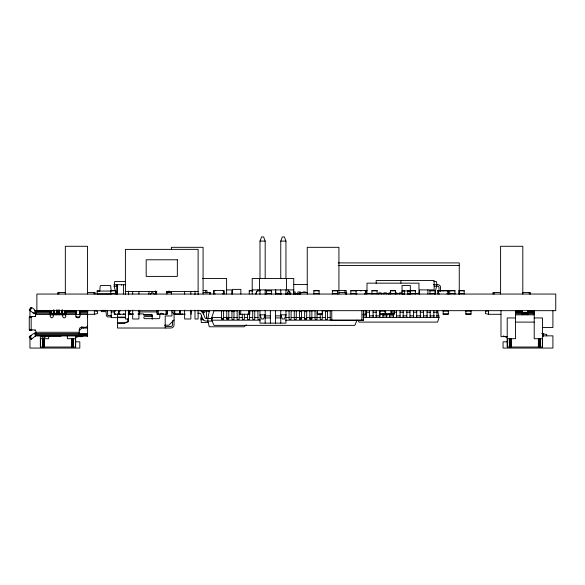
<?xml version="1.0" encoding="UTF-8"?>
<svg xmlns="http://www.w3.org/2000/svg" width="585" height="585" viewBox="0 0 585 585"><rect width="100%" height="100%" fill="white"/><g stroke="black" fill="none" stroke-linecap="round" stroke-linejoin="round"><path stroke-width="0.88" d="M30.069 330.145L29.25 329.106L29.279 317.414L30.069 316.646L35.553 316.434L35.656 310.672L35.137 310.533L50.193 310.854M50.193 310.672L50.193 311.374L35.656 311.374M62.617 310.152L62.712 316.792L63.809 317.889L64.993 317.735L65.717 316.792L65.769 310.672M79.275 314.445L75.377 314.342M87.582 316.909L87.582 310.672L87.582 335.6L79.275 335.6M29.25 336.887C32.914 333.874 37.389 330.24 35.524 336.126C36.204 329.699 36.87 329.435 29.857 330.108M35.641 313.787C35.831 311.403 34.676 308.492 31.166 307.447L29.25 309.904L33.096 312.909L35.656 313.787L35.605 310.672L35.137 310.533L35.656 310.672L35.656 313.787L35.641 310.672M87.443 336.119L87.523 333.984L87.275 336.119M35.283 310.606L35.137 313.757L35.553 313.787M35.371 313.779L35.546 310.672L35.261 313.772L33.718 313.311M35.378 310.635L35.137 313.757L35.466 310.657M99.75 291.045L100.218 286.058L100.788 285.538L110.653 285.538L111.172 291.045L97.154 291.045M35.656 316.127L35.137 316.646L35.612 316.324M31.985 316.646L31.166 317.684L31.166 329.106L31.985 330.145M87.582 325.735L86.426 327.234L81.352 327.293L79.882 327.9L79.275 329.37L79.275 336.119M116.225 294.058L114.148 286.27L114.645 281.597L125.563 281.597M209.35 310.672L207.872 318.467L207.872 321.063L209.276 326.774L243.952 326.774L246.431 324.865M208.384 322.562L201.32 322.562L200.94 318.298L201.532 315.637M202.125 312.968L202.52 311.198M148.627 294.058L149.314 291.462M434.838 294.058L436.915 284.712L436.417 281.597L433.814 281.597M437.624 310.672L439.028 317.428L437.624 322.101L358.912 322.101L358.444 320.543M79.428 313.246L79.699 312.427M357.055 320.185L354.832 325.37L213.993 325.37L211.77 320.185L211.77 317.516L213.993 310.789L232.172 310.789M259.989 278.482L259.989 241.093L261.546 236.94L263.623 236.94L265.18 241.093L265.18 278.482M280.756 278.482L280.756 241.093L282.314 236.94L284.39 236.94L285.948 241.093L285.948 278.482M255.316 294.058L257.912 289.904M29.36 309.991L31.276 307.534M31.407 307.637L29.491 310.094L31.575 307.768M29.857 310.379L31.773 307.922M76.087 313.267L75.589 313.787L76.16 313.267L76.087 310.672M35.546 316.448L35.137 316.646M79.275 330.664L81.871 328.068L87.582 328.068M174.045 320.024L168.853 325.216L164.326 325.216M35.012 336.338L31.166 339.344L29.279 336.865M79.48 335.944L76.174 337.311M45.52 336.901L42.822 338.459L41.469 336.119L61.096 336.119M94.353 314.306L97.468 313.531L97.468 311.454L94.353 310.672L94.353 314.306L87.231 314.306M52.072 313.677L52.687 313.677M81.352 336.119L82.96 335.907M35.612 333.004L35.59 336.119L35.137 333.033L35.334 336.17M259.989 241.093L265.18 241.093M280.756 241.093L285.948 241.093M338.276 262.899L459.262 262.899L459.262 294.058M338.276 265.495L459.262 265.495M202.425 278.482L226.6 278.482L226.6 294.058M293.802 284.5L307.352 284.5M114.148 284.712L125.738 284.712M433.412 284.712L438.289 284.727A2.603 2.603 0 0 1 440.527 286.964L440.549 291.367M114.148 286.27L117.263 286.27M434.187 286.27L437.953 286.27A1.038 1.038 0 0 1 438.991 287.308L438.991 291.418M226.6 289.904L231.792 289.904L231.792 294.058M252.201 289.904L293.736 289.904M115.106 290.46L110.777 290.46L110.777 294.058M203.046 290.46L206.936 290.46L206.936 293.158M252.727 290.46L249.268 290.46L249.268 294.058M257.385 290.46L259.981 290.46M337.998 290.46L346.218 290.46L346.218 294.058M367.197 290.46L350.825 290.46L350.825 294.058M437.88 290.46L448.344 290.46L448.344 294.058L448.307 290.46M99.75 290.942L97.154 290.942L97.154 294.058M110.777 290.862L115.106 290.862M249.268 290.862L252.727 290.862M257.385 290.862L259.981 290.862M266.416 290.862L271.608 290.862M313.896 290.862L319.088 290.862M332.36 290.862L337.552 290.862M350.825 290.862L356.916 290.862L356.916 290.46M360.17 290.862L361.142 290.862L361.142 290.46M371.928 290.862L377.12 290.862M390.392 290.862L395.592 290.862M402.027 290.942L415.372 290.862M429.968 290.862L435.16 290.862M437.88 290.862L448.344 290.862M449.748 290.862L454.94 290.862M458.984 290.862L464.176 290.862M402.027 291.045L404.623 291.045M407.738 291.045L410.334 291.045M125.409 291.462L156.868 291.462M166.659 291.462L198.11 291.462M275.74 291.981L275.535 294.058M290.021 291.981L287.425 291.981L287.425 294.058M293.48 291.981L295.213 291.981L295.213 294.058M300.405 291.981L297.809 291.981L297.809 294.058M303.001 291.981L305.597 291.981M65.33 292.5L57.805 292.5L57.805 294.058M87.56 292.5L95.084 292.5L95.084 294.058M166.191 292.5L171.398 292.5M203.075 292.5L210.607 292.5L210.607 294.058M307.249 292.5L299.725 292.5L299.725 294.058M338.927 292.5L346.459 292.5L346.459 294.058M500.584 292.5L493.053 292.5L493.053 294.058M522.807 292.5L530.339 292.5L530.339 294.058M390.831 292.866L389.098 292.866L389.098 294.058M395.153 292.866L396.886 292.866L396.886 294.058M402.078 292.866L399.482 292.866L399.482 294.058M367.029 293.538L372.491 293.538M377.047 293.538L390.714 293.538M395.27 293.538L402.56 293.538M415.313 293.538L418.955 293.538L418.955 283.155L367.029 283.155L366.927 294.058M110.777 293.655L115.969 293.655M266.416 293.655L271.608 293.655M313.896 293.655L319.088 293.655M332.36 293.655L337.552 293.655M350.825 293.655L356.916 293.655L356.916 294.058M371.928 293.655L377.12 293.655M390.392 293.655L395.592 293.655M410.18 293.655L415.372 293.655M429.968 293.655L435.16 293.655M449.748 293.655L454.94 293.655M458.984 293.655L464.176 293.655M281.158 293.853L275.74 293.853L275.74 289.604M285.604 293.853L291.096 293.853M293.48 293.853L300.127 293.853M97.154 293.955L111.15 293.955M402.027 293.955L404.623 293.955M407.738 293.955L410.334 293.955L410.334 285.538L402.027 285.538L402.078 294.058M34.515 310.672L555.75 310.672L555.75 294.058L36.877 294.058L36.877 310.672M233.985 310.789L237.62 310.789M249.429 310.789L258.519 310.789M285.78 310.789L289.414 310.789M291.228 310.789L299.403 310.789M301.224 310.789L304.858 310.789M306.672 310.789L315.761 310.789M322.123 310.789L325.757 310.789M327.571 310.789L330.298 310.789M515.517 310.818L522.266 310.818M527.465 310.818L534.215 310.818M65.769 310.854L76.16 310.854M79.794 310.854L87.582 310.854M379.848 311.074L385.04 311.074M443.152 311.074L448.344 311.074M465.835 311.074L471.027 311.074M204.092 311.198L209.679 311.198M515.517 311.235L522.266 311.235M527.465 311.235L534.215 311.235M65.769 311.374L76.16 311.374L76.16 310.672C73.476 320.236 82.47 320.236 79.794 310.672L79.794 314.576L87.582 314.525M79.794 311.374L87.582 311.374M231.952 311.608L233.978 311.608M299.454 311.608L301.48 311.608M304.646 311.608L306.672 311.608M325.421 311.608L327.446 311.608M111.216 311.922L113.936 311.922M139.325 311.922L157.46 311.922M515.517 311.893L522.266 311.893M527.465 311.893L534.215 311.893M35.656 312.193L50.193 312.193M65.769 312.193L76.16 312.193M79.794 312.193L87.582 312.193M366.334 312.229L369.449 312.229M373.084 312.229L376.199 312.229M394.115 312.229L396.447 312.229M400.089 312.229L403.204 312.229M406.838 312.229L409.953 312.229M413.588 312.229L416.703 312.229M420.337 312.229L423.452 312.229M427.087 312.229L430.202 312.229M433.836 312.229L436.951 312.229M203.302 312.617L204.882 312.617M515.517 312.748L534.215 312.748M521.747 312.821L527.984 312.821M521.747 313.026L527.984 313.026M35.656 313.267L50.193 313.267M53.308 313.267L62.654 313.267M65.769 313.267L76.16 313.267M79.794 313.267L87.582 313.267M197.825 313.267L199.748 313.282A1.367 1.367 0 0 1 200.838 314.057L202.527 318.774A3.978 3.978 0 0 0 205.715 321.041L212.421 321.063M521.747 313.363L527.984 313.363M53.308 313.553L62.654 313.553M49.601 313.787L53.718 313.75M62.288 313.75L65.842 313.787M515.517 313.75L534.215 313.75M53.308 313.882L62.654 313.882M124.312 313.874L123.333 313.874L123.333 314.269M128.071 313.896L133.446 313.896M137.928 313.896L143.442 313.911L143.83 315.037L152.137 315.037L152.137 316.595L144.868 316.595A1.038 1.038 0 0 0 143.83 317.633A1.038 1.038 0 0 0 144.868 318.671L159.091 318.671C161.518 316.653 156.86 311.41 163.763 313.896M157.306 313.874L158.279 313.874M166.074 313.874L167.047 313.874L167.047 311.074M174.754 313.874L179.946 313.874M182.871 313.874L181.898 313.874L181.898 314.269M317.326 313.874L322.518 313.874M379.848 313.874L385.04 313.874M385.647 313.874L394.268 313.874M443.152 313.874L448.344 313.874M465.835 313.874L471.027 313.874M53.308 314.306L62.654 314.306M125.227 314.269L114.251 314.269L114.251 310.672M128.81 314.269L133.183 314.269M174.111 314.269L185.24 314.269M362.634 314.269L366.532 314.269L366.532 310.672M488.519 314.306L488.519 310.672L485.404 311.454L485.404 313.531L488.519 314.306L500.979 314.306M521.747 314.291L527.984 314.291M35.656 314.525L50.193 314.525M65.769 314.525L76.16 314.525M50.339 314.825L65.659 314.825M143.449 314.825L152.239 314.825L152.239 319.154M515.517 314.825L534.215 314.825M111.216 315.659L107.735 315.505L107.581 312.127A1.762 1.762 0 0 0 105.819 310.364L101.351 310.364L101.351 311.608L106.075 311.681L106.338 315.139A1.762 1.762 0 0 0 108.101 316.909L111.216 316.909M265.18 315.871L270.372 315.871M275.564 315.871L280.756 315.871M362.941 315.871L366.561 315.871M369.281 315.871L373.808 315.871M375.621 315.871L380.155 315.871M382.868 315.871L387.402 315.871M389.208 315.871L393.742 315.871M396.454 315.871L400.082 315.871M402.794 315.871L406.421 315.871M410.041 315.871L413.668 315.871M416.388 315.871L420.915 315.871M423.635 315.871L427.255 315.871M429.975 315.871L434.501 315.871M436.315 315.871L439.028 315.871M29.66 316.785L31.773 316.682M75.465 316.909L79.794 316.909M29.491 316.953L31.407 316.953M124.817 317.114L117.446 317.114L117.446 313.787M29.36 317.165L31.276 317.165M29.279 317.414L31.195 317.414M211.77 317.516L221.795 317.516M223.616 317.516L231.821 317.516M233.642 317.516L237.283 317.516M239.111 317.516L242.753 317.516M244.574 317.516L247.309 317.516M249.13 317.516L252.778 317.516M254.599 317.516L258.241 317.516M285.582 317.516L289.224 317.516M291.045 317.516L304.719 317.516M306.54 317.516L320.207 317.516M322.028 317.516L325.677 317.516M327.498 317.516L330.233 317.516M362.956 317.428L439.028 317.428M124.715 317.633L111.216 317.633L111.216 310.672M265.18 317.947L270.372 317.947M275.564 317.947L280.756 317.947M515.517 317.947L507.21 317.947L507.21 347.022L542.522 347.022L542.522 317.947L534.215 317.947M200.94 318.298L202.732 318.298M206.315 318.298L208.999 318.298M212.413 318.467L206.125 318.467A1.382 1.382 0 0 1 204.823 317.538L203.346 313.311A3.963 3.963 0 0 0 201.891 311.403M221.569 318.43L223.587 318.43M226.761 318.43L228.786 318.43M299.454 318.43L301.48 318.43M304.646 318.43L306.672 318.43M309.838 318.43L311.863 318.43M259.937 319.366L257.912 319.366L257.912 310.672M200.94 319.717L203.624 319.717M211.77 320.185L260.069 320.185M285.582 320.185L331.139 320.185M515.517 322.101L534.215 322.101M117.446 322.825L124.715 322.825L127.83 321.582L127.83 318.876M117.446 323.242L124.517 323.242L128.349 321.706L128.349 318.525M165.219 326.459L170.93 326.459A1.558 1.558 0 0 0 172.487 324.902L172.487 320.573M542.522 327.549L552.905 327.549L552.905 310.672M29.279 329.377L31.195 329.377M29.36 329.626L31.276 329.626M29.491 329.845L31.407 329.845M29.66 330.006L31.575 330.006M35.656 332.273L79.275 332.273M35.656 333.523L79.275 333.523M79.275 333.677L87.582 333.677M541.739 333.677L546.675 334.459L546.675 335.841M79.275 334.298L87.582 334.298M35.656 334.598L79.275 334.598M79.275 334.839L87.582 334.839M79.275 335.249L87.582 335.249M35.656 335.424L79.275 335.424M79.275 335.512L87.582 335.512M31.692 335.856L29.959 335.856L29.959 348.06L79.809 348.06L79.809 341.83L75.487 341.83M542.522 335.856L552.905 335.856L552.905 348.06L503.056 348.06L503.056 341.83L507.385 341.83M35.656 335.944L79.275 335.944M78.236 336.119L87.582 336.119L87.443 333.903M75.523 336.638L81.885 336.638M507.341 336.638L500.979 336.638L500.979 310.672M40.343 338.715L48.657 338.715L48.657 336.009M75.655 338.715L67.348 338.715L67.348 336.009M507.21 338.715L515.517 338.715L515.517 310.672M542.522 338.715L534.215 338.715L534.215 310.672M35.605 330.445L35.137 330.145L35.656 330.664M35.137 330.145L35.378 330.203M506.69 337.311L503.385 335.944M63.897 313.677L63.282 313.677M33.096 312.909L33.879 313.392M171.968 311.922L174.045 313.999M79.275 314.306L79.794 314.825M29.857 336.412L31.773 338.869M29.66 336.572L31.575 339.022M29.491 336.704L31.407 339.154M29.36 336.806L31.276 339.256M288.025 289.904L290.621 294.058M155.252 291.462L155.712 293.195M35.137 333.033L35.429 336.141M35.524 336.126L35.473 333.004M543.56 333.677L543.56 336.404M542.383 338.715L542.383 347.022M540.445 338.715L540.445 347.022M540.167 338.715L540.167 347.022M539.838 338.715L539.838 347.022M539.407 338.715L539.407 347.022M538.902 338.715L538.902 347.022M538.368 338.715L538.368 347.022M529.301 292.5L529.301 294.058M527.465 310.672L527.465 314.825M522.807 294.058L522.807 246.285L500.584 246.285L500.584 294.058M522.266 310.672L522.266 314.825M511.363 338.715L511.363 347.022M510.829 338.715L510.829 347.022M510.325 338.715L510.325 347.022M509.893 338.715L509.893 347.022M509.564 338.715L509.564 347.022M509.286 338.715L509.359 347.022M507.356 338.715L507.356 347.022M494.091 292.5L494.091 294.058M471.027 310.672L471.027 314.269L465.835 314.269L465.835 310.672M464.176 294.058L464.176 290.46L458.984 290.46L458.984 294.058M454.94 294.058L454.94 290.46L449.748 290.46L449.748 294.058M448.344 310.672L448.344 314.269L443.152 314.269L443.152 310.672M447.978 290.862L447.978 293.655L447.006 293.655L447.006 294.058M447.006 290.46L447.006 290.862M443.152 290.46L443.152 290.862M443.072 290.46L443.072 290.862M439.218 290.46L439.218 290.862M439.218 294.058L439.218 293.655L438.245 293.655L438.245 290.862M437.916 290.46L437.88 294.058M436.951 310.672L436.951 317.428M435.16 294.058L435.16 290.46L429.968 290.46L429.968 294.058M433.836 310.672L433.836 317.428M430.202 310.672L430.202 317.428M427.906 289.904L427.906 294.058M427.087 310.672L427.087 317.428M423.452 310.672L423.452 317.428M420.337 310.672L420.337 317.428M419.599 294.058L419.599 289.904L434.136 289.904L434.136 280.559L376.177 280.559L376.177 283.257M419.057 292.866L419.057 294.058M416.703 310.672L416.703 317.428M415.372 294.058L415.372 290.46L410.18 290.46L410.18 294.058M413.588 310.672L413.588 317.428M409.953 310.672L409.953 317.428M407.738 290.942L407.738 294.058M406.838 310.672L406.838 317.428M404.623 290.942L404.623 294.058M403.204 310.672L403.204 317.428M400.908 280.559L400.908 283.103M400.089 310.672L400.089 317.428M396.447 310.672L396.447 317.428M395.592 294.058L395.592 290.46L390.392 290.46L390.392 294.058M394.268 310.672L394.268 314.269L379.848 314.269L379.848 310.672M393.332 313.509L393.332 317.428M392.908 310.672L392.908 314.269M391.614 310.672L391.614 314.269M390.846 310.672L390.846 314.269M389.698 313.509L389.698 317.428M389.076 313.874L389.076 314.269M388.711 293.655L388.711 294.058M386.583 313.509L386.583 317.428M386.502 294.058L386.502 292.866L383.906 292.866L383.906 294.058M385.647 310.672L385.647 314.269M385.04 310.672L385.04 314.269M383.818 313.874L383.818 314.269M382.948 313.509L382.948 317.428M381.31 294.058L381.31 292.866L378.714 292.866L378.714 294.058M379.833 310.672L379.833 317.428M377.12 294.058L377.12 290.46L371.928 290.46L371.928 294.058M376.199 310.672L376.199 317.428M373.084 310.672L373.084 317.428M369.449 310.672L369.449 317.428M366.334 313.509L366.334 317.428M365.998 290.46L365.998 294.058M365.23 310.672L365.23 314.269M364.704 290.46L364.704 290.862L365.676 290.862L365.676 293.655L364.704 293.655L364.704 294.058M363.446 310.672L363.446 320.024L330.211 320.024L330.211 310.672M363.241 320.024L363.241 320.543L330.43 320.543L330.423 320.024M361.888 310.672L361.888 320.024M361.669 320.024L361.669 320.543M356.024 290.46L356.024 294.058M345.413 292.5L345.413 294.058M344.916 290.46L344.916 292.961M338.927 294.058L338.927 247.323L307.249 247.323L307.249 294.058M337.552 294.058L337.552 290.46L332.36 290.46L332.36 294.058M331.995 320.024L331.995 320.543M331.768 310.672L331.768 320.024M327.446 310.672L327.446 319.366L325.421 319.366L325.421 310.672M322.518 310.672L322.518 314.269L317.326 314.269L317.326 310.672M322.255 310.672L322.255 319.366L320.229 319.366L320.229 314.123M319.088 294.058L319.088 290.46L313.896 290.46L313.896 294.058M317.055 311.608L317.055 319.366L315.037 319.366L315.037 310.672M311.863 310.672L311.863 319.366L309.838 319.366L309.838 310.672M306.672 310.672L306.672 319.366L304.646 319.366L304.646 310.672M301.48 310.672L301.48 319.366L299.454 319.366L299.454 310.672M300.763 292.5L300.763 294.058M296.288 310.672L296.288 319.366L294.262 319.366L294.262 310.672M295.71 293.655L295.71 294.058M293.736 294.058L293.736 278.482L252.201 278.482L252.201 294.058M291.096 310.672L291.096 319.366L289.07 319.366L289.07 310.672M290.021 292.602L290.021 294.058M286.467 278.482L286.467 289.904M286.116 293.655L286.116 294.058M285.948 289.904L285.948 294.357M285.948 310.379L285.948 323.139L259.989 323.139L259.989 310.379M280.924 293.655L280.924 294.058M280.756 289.904L280.756 294.357M280.756 310.379L280.756 323.139M275.564 310.672L275.564 323.139M271.608 294.058L271.608 290.46L266.416 290.46L266.416 294.058M270.372 310.672L270.372 323.139M265.18 289.904L265.18 294.357M265.18 310.379L265.18 323.139M259.989 289.904L259.989 294.357M259.469 278.482L259.469 289.904M256.515 291.359L256.515 294.058M254.746 310.672L254.746 319.366L252.72 319.366L252.72 310.672M249.81 310.672L249.81 314.269L239.426 314.269L239.426 310.672M249.554 310.672L249.554 319.366L247.528 319.366L247.528 314.123M248.508 310.672L248.508 314.269M244.362 314.123L244.362 319.366L242.336 319.366L242.336 314.123M240.859 294.058L240.859 289.385L232.552 289.385L232.552 294.058M240.72 310.672L240.72 314.269M239.17 311.608L239.17 319.366L237.144 319.366L237.144 310.672M233.978 310.672L233.978 319.366L231.952 319.366L231.952 310.672M228.786 310.672L228.786 319.366L226.761 319.366L226.761 310.672M224.084 294.058L224.084 290.46L213.701 290.46L213.701 294.058M223.587 310.672L223.587 319.366L221.569 319.366L221.569 310.672M222.783 290.46L222.783 290.862L223.762 290.862L223.762 293.655L222.783 293.655L222.783 294.058M214.995 290.46L214.995 290.862L214.022 290.862L214.022 293.655L214.995 293.655L214.995 294.058M211.924 318.43L211.924 319.366M209.569 292.5L209.569 294.058M206.454 311.198L206.454 318.54M205.642 290.46L205.642 292.961M203.302 311.198L203.302 314.701M203.075 294.058L203.075 247.323L171.398 247.323L171.398 249.122M198.11 294.73L198.11 249.356L125.409 249.4L125.409 294.73M198.11 310.108L198.11 318.986L194.995 318.986L194.995 310.108M194.995 291.081L194.995 294.73M191.149 310.672L191.149 314.269M190.842 291.462L190.842 294.123M190.842 310.108L190.842 318.986L184.611 318.986L184.611 310.108M184.611 291.462L184.611 294.123M180.048 310.672L180.048 314.269M179.946 310.672L179.946 314.269M174.754 310.672L174.754 314.269M174.111 310.672L174.045 324.902A3.115 3.115 0 0 1 170.93 328.017L117.446 328.017L117.446 317.633M171.968 310.364L171.968 315.973L165.219 315.973L165.219 328.017M171.398 291.359L171.398 294.058M169.021 290.942L169.021 292.5M167.581 292.193L167.581 292.712M167.368 310.672L167.368 314.269L156.985 314.269L156.985 310.672M166.952 291.462L166.952 294.058M166.074 310.672L166.074 314.269M158.279 310.672L158.279 314.269M156.568 291.462L156.568 294.058M155.625 290.862L155.625 294.058M139.669 310.672L139.669 314.269L138.374 314.269L138.374 313.874M139.347 313.874L139.347 311.074L138.374 311.074L138.374 310.672M138.916 291.462L138.916 294.123M138.916 310.108L138.916 318.986L132.685 318.986L132.685 310.108M132.685 291.462L132.685 294.123M130.587 310.672L130.587 311.074L129.614 311.074L129.614 313.874M130.587 313.874L130.587 314.269M129.285 310.672L129.285 314.269M128.532 291.081L128.532 294.73M128.532 310.108L128.532 318.986L125.409 318.986L125.409 310.108M123.428 284.712L123.428 294.058M121.417 284.712L121.417 285.246M120.035 310.672L120.035 311.074L119.062 311.074L119.062 313.874L120.035 313.874L120.035 314.269M118.733 310.672L118.733 314.269M117.263 284.712L117.263 294.058M116.941 284.712L116.941 294.058M115.969 290.862L115.969 294.058M115.545 310.672L115.545 311.074L114.572 311.074L114.572 313.874L115.545 313.874L115.545 314.269M94.046 292.5L94.046 294.058M87.67 310.672L87.67 312.229M87.56 294.058L87.56 246.285L65.33 246.285L65.33 294.058M83.428 327.293L83.428 328.068M81.871 326.488L81.871 328.068M75.882 310.672L75.882 313.267M75.655 336.009L75.655 347.022L40.343 347.022L40.343 335.856M75.516 338.715L75.516 347.022M73.578 338.715L73.578 347.022M73.505 338.715L73.505 347.022M73.3 338.715L73.3 347.022M72.971 338.715L72.971 347.022M72.54 338.715L72.54 347.022M72.043 338.715L72.043 347.022M71.502 338.715L71.502 347.022M65.717 310.672L65.717 313.787M65.564 310.672L65.564 313.787M65.315 310.672L65.315 313.787M64.993 310.672L64.993 313.787M64.621 310.672L64.621 313.787M62.515 310.152L62.515 313.267M62.354 310.152L62.354 313.267M62.134 310.152L62.134 313.267M61.886 310.152L61.886 313.267M59.487 310.152L59.538 313.267M59.334 310.152L59.334 313.267M59.085 310.152L59.085 313.267M58.844 292.5L58.844 294.058M58.763 310.152L58.763 313.267M58.383 310.152L58.383 313.267M57.981 310.152L57.981 313.267M57.579 310.152L57.579 313.267M57.206 310.152L57.206 313.267M56.884 310.152L56.884 313.267M56.635 310.152L56.635 313.267M56.474 310.152L56.423 313.267M54.076 310.152L54.076 313.267M53.827 310.152L53.827 313.267M53.615 310.152L53.615 313.267M53.345 310.152L53.447 313.267M53.308 310.335L53.257 316.792L51.751 317.947L50.244 316.792L50.244 310.672M51.348 310.672L51.348 313.787M50.975 310.672L50.975 313.787M50.646 310.672L50.646 313.787M50.405 310.672L50.405 313.787M44.504 338.715L44.504 347.022M43.963 338.715L43.963 347.022M43.458 338.715L43.458 347.022M43.034 338.715L43.034 347.022M42.705 338.715L42.705 347.022M42.493 338.715L42.493 347.022M42.42 338.715L42.42 347.022M40.489 338.715L40.489 347.022M29.959 310.672L29.959 317.779M199.609 310.672A3.963 3.963 0 0 1 201.547 311.183M154.594 294.058A1.821 1.821 0 0 1 152.78 292.237M151.793 292.237A1.821 1.821 0 0 1 149.972 294.058M35.546 310.672L35.473 313.787L35.605 310.672M265.18 314.825L263.623 318.986L261.546 318.986L259.989 314.825L265.18 314.825M285.948 314.825L284.39 318.986L282.314 318.986L280.756 314.825L285.948 314.825M177.343 259.784L146.184 259.784L146.184 276.405L177.343 276.405L177.343 259.784"/></g></svg>
